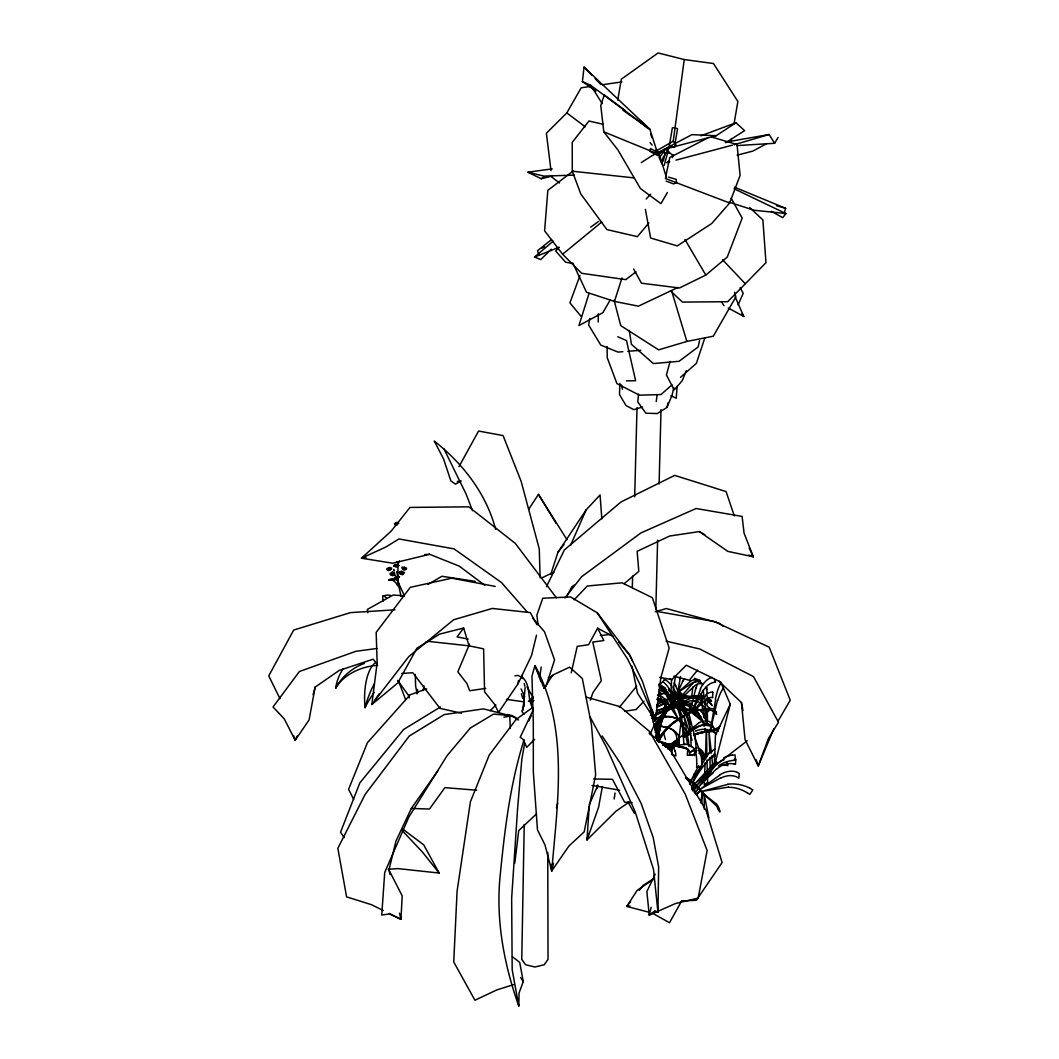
<?xml version="1.0" encoding="UTF-8"?>
<svg xmlns="http://www.w3.org/2000/svg" width="1059" height="1059" viewBox="0 0 1059 1059"><rect width="100%" height="100%" fill="white"/><g stroke="black" fill="none" stroke-linecap="round" stroke-linejoin="round"><path stroke-width="1.5" d="M704.261 809.116L704.195 794.488L716.48 804.033A7.585 4.117 63.6 0 1 719.657 810.85M522.921 710.496L525.158 687.556M532.465 702.355L532.505 699.205M551.13 864.396L551.713 870.975C557.391 803.265 569.385 727.957 534.901 665.674L531.962 676.277L533.299 722.304L533.339 772.077L537.456 829.766L545.014 844.989L551.713 870.975L568.908 846.035L584.197 831.818L595.661 774.804L591.465 724.859L582.304 678.475L569.61 667.196L552.626 675.099L544.247 688.284M655.19 874.191L646.864 891.585L649.246 915.148L655.058 910.753L657.957 912.355L658.645 866.95L653.178 837.444L641.119 803.357L620.415 763.367L602.108 735.952M598.203 322.002L598.348 313.821M524.231 824.471L521.756 959.401L525.595 964.762L534.901 966.986L544.194 964.762L548.033 959.401L547.755 852.442M524.139 739.659C510.173 783.541 504.759 829.422 500.205 875.065C495.638 919.821 503.885 963.915 518.791 1006.05L519.069 992.932L523.252 981.614L519.717 962.393L512.41 956.74M632.316 587.679L632.62 576.109M634.685 496.83L637.015 407.636M655.812 609.481L657.626 540.103M659.095 483.937L661.028 409.608M677.323 699.139L677.35 698.344M398.608 583.866L398.568 582.86A5.877 5.229 6.3 0 0 388.825 580.067A5.877 3.534 41.5 0 1 397.297 585.177A1.88 0.755 -82.9 0 0 397.8 585.759A1.999 0.953 76.2 0 1 398.912 586.434A1.999 0.953 76.2 0 1 398.541 584.793M619.833 383.437L619.502 394.557L625.988 405.544L633.719 409.634L642.628 407.027M704.619 775.148L704.261 784.865L707.65 782.363L707.399 776.101M678.832 745.999L678.898 743.974M711.979 730.736L712.191 731.385L706.882 731.187A53.863 41.129 -33.8 0 0 693.764 734.364M704.672 773.679L705.109 762.837M705.36 756.841L706.472 731.504L706.856 753.545M671.591 679.401L670.254 708.365L675.563 675.748M696.822 763.499L696.61 767.298L701.945 766.544L701.64 761.183M589.188 806.124L587.004 839.933L615.914 811.26L629.125 802.034M701.786 803.079L702.461 792.41L700.555 802.881M524.271 696.597L523.53 706.962L524.205 703.176M405.041 568.193L404.207 566.909L403.625 567.743L402.274 567.015L401.838 567.995C402.764 570.258 405.888 570.43 406.497 568.074L405.041 568.193L406.524 568.762L405.385 569.61M614.22 798.976L614.352 797.149M671.71 753.095L673.087 745.642L685.597 744.384M687.794 748.673L687.265 755.385L692.652 754.749M638.498 394.133L637.809 402.01L645.897 413.222L657.361 413.539L666.932 407.437L672.121 394.994L673.815 387.541M690.984 702.872L689.991 712.575L695.922 687.648M531.684 704.209L532.359 697.669M655.839 732.312C656.236 721.166 663.781 711.688 673.471 706.777L672.849 706.287L665.436 711.304L659.175 718.465M679.375 735.489L681.572 717.075L683.929 743.947M595.899 91.087L582.41 81.543L584.025 67.141L649.842 129.224L657.692 153.542M691.712 696.597L692.851 686.96M495.241 586.408L451.796 578.188L410.257 587.348L376.17 632.382L377.15 662.788L371.841 704.513L397.76 682.962L416.875 648.28L439.697 634.089L463.643 628.027L469.058 645.831L483.606 648.849L484.585 691.805L494.474 704.169L498.59 712.35L518.076 683.69L518.46 680.5M514.793 863.191L518.725 830.574L536.569 813.841M677.125 386.231L676.264 398.25L670.916 395.775M631.998 666.243L637.558 693.288L655.362 720.583L660.79 677.932L669.156 648.042L652.357 597.7L622.03 582.821L587.282 586.011L574.124 599.831M676.039 145.109L673.246 141.204L684.246 59.556L658.116 52.95L621.329 79.187L617.741 100.155M423.19 690.574L423.878 685.716M657.877 738.838L662.921 715.474M656.223 401.52L657.162 395.073M596.958 788.545L597.435 785.288M657.785 738.811L663 715.354M655.283 732.629C656.103 721.351 663.583 711.78 673.471 706.777M674.12 698.053L677.694 692.533L679.997 679.534M539.508 677.747L541.228 667.024M730.975 141.774L731.517 138.544M734.006 124.035L737.871 101.465L713.475 63.527L684.246 59.556M674.676 145.282L677.575 128.814L674.782 127.61L672.372 127.821L669.05 147.386M656.726 736.521L659.969 724.025L669.248 706.406L659.704 724.065L655.971 736.799M524.655 743.405L521.822 759.303L517.626 808.03L511.643 898.336L512.185 969.713L518.791 1006.05M602.386 786.546L598.573 807.329L587.004 839.933L588.38 833.539M656.726 735.965L659.956 723.84L669.275 706.3M377.07 663.967L373.125 659.214L339.251 670.413L315.158 687.106L309.069 719.961L295.196 740.254L284.262 718.876L273.023 706.962L299.406 671.499L355.864 651.298L377.057 648.465M715.646 699.536L710.192 731.134L717.406 700.476M589.823 318.534L588.592 324.954L600.744 345.062L618.019 352.091L622.891 351.694M673.458 745.536L667.276 743.961L663.384 744.609M658.049 734.019L662.643 715.474M665.661 176.853L669.817 157.473L707.465 138.133M699.536 340.561L698.172 346.915L679.11 361.291L653.337 363.555L631.402 344.281L629.271 330.421M571.251 672.849L577.234 646.347L588.592 644.719L597.647 628.199L613.254 636.578M672.399 157.539L673.074 154.548M668.348 150.444L664.178 165.336M656.805 737.011L661.385 718.055M551.713 870.975L553.486 863.257M663.344 161.087L665.224 153.065M395.073 524.893L395.828 522.524L396.463 523.517L394.451 523.596L396.265 525.423M397.509 524.734L396.794 524.152L396.609 524.907M387.581 570.099L388.19 567.823L391.698 568.087L391.168 568.895L389.302 567.492L387.779 569.226L386.906 568.604L387.038 569.782C388.812 572.337 392.373 568.101 391.234 568.815M589.042 293.409L578.929 325.563L602.889 312.67L610.275 299.843M390.122 874.641L388.957 869.955L395.947 841.098L411.329 808.441L437.764 770.899M536.516 635.188L531.525 655.534L518.076 683.69M655.945 735.436L659.678 723.615L669.023 706.128M651.179 907.285L649.246 915.148L675.616 903.486L698.172 898.125L707.134 850.509L685.226 794.118L649.551 731.517L620.044 706.671L586.434 697.193M674.437 696.2L674.676 695.247M556.465 807.845L557.669 803.079M656.395 736.918L660.167 722.463M666.932 407.437L668.15 402.751M670.122 361.371L666.429 375.032L674.212 389.924L682.181 380.777L686.378 370.663M313.093 694.73L315.158 687.106M718.452 680.699L721.007 682.751L730.247 704.248L714.375 766.186L747.217 740.784M661.518 163.165L663.066 157.579L668.375 149.345M661.557 718.201L662.577 713.792M662.735 713.965L663.715 709.729M666.521 699.853L663.874 709.914M665.979 702.501L666.667 700.078M663.04 714.07L666.958 700.211M663.702 712.707L667.647 697.788M663.781 712.561L666.68 702.369M655.031 730.101C656.951 719.948 664.019 711.092 673.312 706.922M784.203 212.991L785.646 208.319L734.522 187.191M572.893 263.201L586.527 292.244L614.458 301.418L621.964 277.935M395.153 565.612L395.523 564.46L397.866 565.758L398.091 564.818L395.153 565.612L394.451 564.791L394.279 566.115L393.63 565.837L395.801 566.909L396.251 566.274M550.826 574.203L557.961 552.242L586.157 509.856L600.056 494.977L601.843 518.87M704.764 338.112L696.385 363.343L680.527 377.322M691.871 788.743L693.711 783.17L691.765 787.115M654.991 728.632C657.136 718.77 664.589 711.079 672.849 706.287M655.005 728.235L657.679 721.232M590.3 700.158L593 692.546L601.366 680.672L592.762 642.085L603.815 640.536L597.647 628.199M579.988 275.525L569.914 302.861L581.126 316.416M645.394 209.364L650.623 238.01L677.31 245.913L711.727 223.515L729.651 202.997L740.109 175.357L737.038 144.54L711.926 137.101M656.117 731.359L661.875 718.028L668.759 705.982M523.371 707.28L521.849 711.238L523.94 714.388M696.557 681.784A10.286 7.665 -27.2 0 0 691.858 683.254L677.773 692.56L683.029 680.434M658.632 742.24C664.35 726.395 680.434 717.75 694.148 710.602C679.852 716.361 665.171 726.395 657.44 740.678M773.825 728.738L758.27 765.935L745.073 739.672L741.432 702.527L718.77 681.096L686.298 665.237L671.922 679.56L659.638 677.416M469.547 644.097L457.832 671.816L466.993 683.651L469.653 690.746L485.803 688.39M392.929 572.72L394.133 572.006L394.941 574.666C392.743 576.056 390.93 575.672 390.202 573.343L391.499 573.184L390.202 574.137L391.38 575.209M570.563 545.319L586.157 509.856M738.097 304.846L743.233 293.303L740.095 287.717M589.294 804.522L597.925 785.196M692.745 782.402L700.979 765.856M700.634 688.88L692.255 711.423L703.017 690.322M698.728 765.578L690.825 780.946L700.78 767.073M533.312 709.596L520.207 737.316L523.014 739.314L526.747 747.31L534.583 739.394M297.248 735.952L295.196 740.254L293.568 735.595M730.247 704.248L715.421 735.33L714.375 766.186L716.758 762.003M528.613 721.166L531.274 715.672M546.484 586.66L564.368 549.939L620.958 501.992L674.689 475.385L726.077 491.575L734.324 515.945M566.539 597.17L571.661 587.03L574.097 585.084M675.523 145.348L674.557 147.241L671.393 146.473L665.608 148.975L659.598 157.526M681.599 901.077L669.526 922.72L652.212 913.07M458.957 466.675L478.589 431.039L503.065 435.58L521.16 481.382L539.269 548.946L540.116 577.764M659.254 739.884L664.231 732.073L669.566 726.143M551.011 170.631L546.378 133.249L566.803 112.916L581.192 87.791L590.948 86.388M692.612 789.961L695.564 784.838L692.03 789.604M667.408 192.486L660.922 203.659L640.404 188.515L617.953 149.994L603.789 131.819L600.771 105.556L604.226 94.979L624.757 110.123M777.769 721.563L790.252 700.237L769.191 647.181L714.388 621.527L656.408 611.321M659.572 738.838C666.76 725.15 680.633 716.983 694.148 710.602M737.011 145.599L774.592 143.296L778.061 137.511M674.371 697.431L667.024 710.589L677.151 697.656M671.538 702.091L673.259 699.403M671.287 701.945L673.021 699.258M658.38 739.698C665.965 725.587 680.805 717.367 694.002 710.311M673.881 697.907L677.469 692.374L678.078 692.745L674.517 698.331L677.972 692.705M528.666 509.3L538.462 494.394L566.975 539.693M674.451 698.291L678.078 692.745M701.68 764.598L707.386 755.888M374.648 700.476L379.321 693.738M655.177 723.76L661.306 716.546L671.049 707.862L653.218 722M689.925 784.256L691.792 781.688L689.608 784.017M701.746 760.097L702.673 758.84M463.643 628.027L457.064 636.883L468.21 639.093M371.841 704.513L408.708 656.673L453.649 619.753L492.303 608.435L530.294 612.592L536.953 624.678M734.099 188.767L785.897 213.574L782.76 217.651L771.389 211.363M630.595 901.487L626.756 906.438L649.035 912.236M639.252 890.354L643.091 885.403L654.012 878.48M564.871 598.017L581.656 576.705L640.933 532.915L696.081 508.505L742.134 516.421L744.067 533.22L753.359 556.782L727.811 551.382L699.337 531.565L669.672 536.026L637.147 551.315L638.815 571.397L624.267 583.562M557.961 552.242L564.023 544.564M697.55 670.122L689.303 680.262L673.789 676.211M619.33 707.306L636.644 686.179M714.6 766.597L698.172 787.419L716.731 768.649M648.849 223.025L637.386 236.647L606.913 229.578L580.782 193.929L572.284 171.201L572.244 142.343L588.963 121.004L603.392 124.34M696.134 785.91L704.354 794.541L696.743 785.421A49.786 33.584 71.9 0 0 685.689 777.544M694.823 793.059L699.019 788.306L694.267 792.556M714.56 764.717L696.465 785.646L711.013 771.985M559.046 247.343L555.684 250.996L565.625 262.235L573.382 263.532M646.189 198.986L650.689 194.154M696.544 794.885L700.767 790.371L696.081 794.382M749.732 207.551L762.877 219.928L765.975 262.672L727.745 301.709L682.406 302.093L670.453 290.841M644.018 701.217L636.022 709.556L624.916 711.211M658.87 685.729L665.714 678.567M692.917 791.099L697.299 786.519L693.685 789.643M706.353 694.863L694.016 710.536L697.034 710.285M692.123 683.942L671.896 707.333L695.022 685.464A13.357 7.823 -58 0 1 702.369 684.021L703.269 684.458L699.099 680.884A14.839 7.995 -65.4 0 0 692.096 683.796M551.302 249.196L540.739 259.574L534.53 257.072L553.222 241.121M490.105 710.721L495.903 705.042M670.095 750.249L679.282 742.518L669.831 750.09M670.029 750.05L672.253 747.945M712.283 765.18L694.638 784.004L709.517 771.177M667.766 749.11L671.962 745.298L668.255 747.839M677.773 692.56L690.442 681.374M669.672 749.613L679.057 742.174M671.988 384.854L661.015 394.544L639.424 395.192L616.907 383.583L607.231 357.624L607.111 346.531M694.863 678.501L700.198 680.46L699.509 680.513M528.401 701.296L533.114 697.232M543.704 688.059L546.047 686.033L554.572 659.969L544.498 631.72L532.677 618.204M598.639 221.41L590.697 227.155M670.056 695.432L667.633 697.471L665.012 688.641M633.626 268.986L641.489 283.216L679.454 287.995L705.81 275.088L727.281 257.072L742.187 218.101L731.173 198.192M669.235 749.19L678.872 741.896M573.515 170.764L547.847 190.329L544.604 230.862L562.62 254.226L601.803 221.993M709.834 775.572L713.011 772.977M673.352 746.886L676.966 743.974M658.142 155.011L665.767 148.895L670.347 147.188M551.646 239.506L537.495 250.758L539.11 255.166M678.925 739.182L671.419 745.126L679.428 740.016M656.845 705.042L662.96 700.621M656.792 705.175L660.657 702.223M636.049 271.806L625.79 279.629L581.616 273.288L562.62 254.226M532.73 707.465L516.024 719.498L489.271 755.001L470.408 801.795L457.091 891.135L453.742 961.996L474.948 1000.265L496.658 989.966L513.867 984.566M673.378 723.045L686.113 714.944M552.216 168.871L527.938 172.207L541.202 178.759L543.717 176.972M664.84 745.96L667.408 744.146L664.549 745.735M679.11 738.48L670.215 744.742L698.384 723.376M682.658 736.455L695.114 727.877M672.266 693.897L674.901 692.189M654.29 878.692L637.147 890.381L626.756 906.438L630.012 906.041M719.749 775.162L699.933 789.365L721.06 777.663M673.511 156.242L665.767 148.895L716.202 135.698L735.939 122.738L744.649 130.654L725.746 142.687M682.976 735.992L700.515 725.508M641.211 162.609L652.013 155.726L691.937 134.652L716.202 135.698M669.381 161.008L666.68 162.676L669.778 161.828M440.478 706.962L403.625 729.479L359.875 782.826L340.521 832.281L344.188 837.576M427.995 584.422L441.907 576.268L475.16 581.365M670.916 695.538L667.633 697.471L667.144 692.586M541.692 248.309L544.498 246.668M720.372 726.196L712.138 730.975L716.043 733.755M656.355 150.881L673.246 141.204M461.102 480.932L455.489 484.148L450.869 480.918L443.575 458.971L434.269 441.047C462.929 463.643 486.28 493.6 495.625 529.328M396.622 566.366L395.523 566.168L397.297 566.737M397.827 523.649L398.806 523.093M651.762 716.361L662.841 710.946L669.434 708.881L655.931 712.985M683.637 737.567L690.839 733.543M766.862 143.547L752.856 151.093L737.09 155.196M656.673 707.121L667.898 701.892M708.67 697.934L694.016 710.536L709.596 708.431M656.58 707.227L666.27 702.646M542.618 577.499L553.963 572.085M672.147 694.956L677.019 692.626M652.092 716.758L667.805 709.993L656.196 713.819M678.038 287.399L638.458 306.157L614.458 301.418M703.878 794.766L704.539 794.329M650.385 715.394L653.072 714.15M548.337 677.826L552.785 675.801M695.154 731.134L696.465 730.564M403.453 574.243L402.486 574.56M665.661 747.085L670.797 744.927L665.343 746.688M534.53 257.072L558.953 247.303M689.806 698.556L673.153 706.525L680.911 705.307M700.859 135.817L735.939 122.738M656.421 710.841L665.833 707.611M656.673 710.774L666.455 707.465M426.671 688.866L410.151 694.77L367.407 742.716L348.583 789.299L353.666 799.426M719.22 728.618L712.138 730.975L716.241 732.947M734.589 292.191L735.846 296.944L713.276 336.219L686.867 341.422L658.605 349.854L620.759 325.642L614.061 300.253M734.033 144.752L769.125 134.506L774.592 143.296M655.296 611.745L666.349 608.528L719.061 623.036L722.873 626.094M663.344 744.927L669.182 744.808M663.106 745.126L666.985 744.49M657.493 695.181L662.444 693.685A9.121 4.607 69.4 0 1 668.6 697.669M662.603 744.808L666.495 744.173L673.405 745.854M662.788 745.073L666.68 744.437L673.153 746.052M682.909 704.632L668.573 709.424L683.598 705.241M675.986 160.121L732.457 145.162M670.559 700.767L673.339 700.025M541.202 178.759L552.242 176.032M484.81 585.296L459.302 566.168L429.663 554.281L392.783 563.242L361.476 558.186L391.3 531.009L409.979 507.42L468.766 506.837L515.283 543.373L556.385 597.753M530.956 701.362L533.921 700.661M714.004 756.417L715.262 756.152L714.322 753.651M668.348 699.615L672.544 698.808M504.587 715.129L507.817 714.521L512.913 715.884L517.07 719.696M503.912 717.221L510.359 716.003L515.468 717.367L518.539 719.974M677.707 698.993L691.964 696.398M691.421 751.334L696.213 750.474L696.001 747.839M668.547 699.602L673.352 698.755M725.309 142.21L769.125 134.506M681.85 698.556L694.744 696.729A26.449 20.73 24.5 0 1 703.507 698.212M727.89 784.335L701.64 791.417L728.38 787.128M514.939 675.88L517.904 675.417L522.961 677.76C531.3 686.153 526.786 698.94 532.955 708.352M602.333 84.733L621.858 81.914M652.291 718.479L665.264 716.639M732.351 755.186L734.972 754.829L735.528 760.23L733.199 760.296M425.956 641.913L429.226 641.476L469.468 645.884M652.397 718.584L665.965 716.797M676.754 698L696.081 695.935M600.4 635.532L610.01 634.526M676.555 698.185L686.232 697.206M689.449 696.875L695.869 696.425M404.909 569.649L402.751 569.252M700.052 710.02L707.611 709.358M711.966 731.067L706.896 731.504A53.559 40.904 -33.8 0 0 693.857 734.655M712.297 731.2L707.002 731.769A53.427 40.798 -33.8 0 0 693.989 734.92M712.191 731.385L707.121 731.835A53.546 40.891 -33.8 0 0 694.069 734.986M627.775 351.31L640.761 350.264M401.758 673.511L412.825 672.717L439.948 708.339L461.486 713.223M388.256 869.267L397.985 868.605L439.154 873.04L423.732 844.87L402.764 829.118M683.28 695.485L685.716 695.313L682.036 695.26M394.981 609.838L350.542 612.605L293.7 630.039L268.748 675.867L279.973 698.702M366.295 557.908L361.476 558.186L385.648 547.119L398.939 538.952L454.046 548.88L501.542 582.596L527.316 612.076M424.738 554.559L429.663 554.281M681.903 900.931L696.306 900.309L722.119 862.542L706.062 810.492L669.381 748.7L649.088 733.053M693.552 696.107L695.631 696.015A24.331 19.658 15.8 0 1 697.749 695.962M574.455 175.132L543.783 176.085L527.938 172.207M626.412 380.869L635.612 380.724L626.491 340.574L617.781 336.762M676.608 703.931L672.677 703.163M714.282 682.234L715.619 682.248L714.163 678.567M593.543 778.961L612.459 779.318L624.572 802.153L632.091 802.709M411.329 808.441L429.464 809.036L444.886 787.644L476.722 790.213M683.465 704.5L673.153 706.525L689.952 700.873A9.955 7.982 6.8 0 1 696.16 701.865M404.234 595.78L393.088 595.065L367.341 609.454L367.751 612.724M457.303 481.368L460.519 481.58M676.529 744.808L666.839 744.067L677.072 745.735M677.919 745.073L667.964 744.225L676.794 745.576M510.292 728.486L509.736 715.527L493.547 714.097L470.328 728.049L447.136 755.596L408.84 817.071L384.708 872.523L381.743 915.016L389.408 913.97L400.951 919.265L402.195 895.888L388.957 869.955M785.897 213.574L753.982 210.225L728.949 202.097M656.249 151.662L669.262 153.065M572.284 171.201L634.262 177.925M677.667 745.602L669.036 744.384L687.238 748.859M506.48 699.35L524.033 701.865M712.8 692.255L712.601 697.51M680.143 695.141L682.711 695.538L682.34 694.757M401.626 574.481L399.878 573.687L402.738 574.547L404.512 572.575L401.613 571.039L401.176 571.873L400.037 571.45L400.156 572.522M697.722 711.741L692.758 710.946L691.315 708.272M592.047 785.434L619.687 790.213M658.076 741.499L668.507 744.305L656.593 740.228M654.383 724.793L667.249 727.44M662.179 743.021L669.592 744.543L661.915 742.372M654.581 724.912L668.335 727.811M676.741 706.26L665.82 703.838L694.664 712.667M666.071 641.119L699.708 648.968L753.479 676.582L778.471 722.278L768.424 738.52L758.27 765.935L756.166 759.713M678.634 746.105L686.431 747.919M734.377 758.919L735.753 759.277L735.449 764.373L734.271 763.963M509.736 715.527L483.447 708.881L444.224 714.573L409.277 736.045L365.103 794.488L337.847 848.325L346.597 896.867L371.444 904.69L383.252 910.515M776.446 205.698L785.646 208.319M657.546 698.172L666.667 700.873L660.604 698.887M678.25 706.71L696.253 712.217M668.547 177.105L676.251 179.408L676.502 182.717L673.59 183.922L666.19 181.102M391.87 575.315L392.743 575.606M671.618 754.432L675.92 755.874L675.748 754.789M684.551 747.667L673.087 745.642L675.073 751.374M690.508 698.119L676.953 693.83L692.083 696.901L701.349 700.29A12.456 7.969 54.5 0 1 708.828 708.219M657.189 699.496L666.111 702.819L657.242 699.218M748.753 555.048L753.359 556.782L749.15 548.072M665.317 178.468L729.651 202.997M603.789 131.819L659.32 154.535L666.495 177.555M658.963 689.833L674.821 697.1L672.121 695.419M726.408 765.18L727.864 765.776L727.295 762.599M659.267 686.748L666.363 689.833M582.41 81.543L590.776 85.342L649.842 129.224L622.877 110.149M694.982 700.211L698.768 702.024A14.111 7.876 59.7 0 1 706.101 710.139M709.662 730.22L710.814 730.763L710.642 726.249L709.305 725.825A18.096 14.098 -32.9 0 0 695.035 727.692M737.117 772.355L739.195 773.361L738.891 778.193L736.985 777.054A19.883 14.919 -39.1 0 0 721.126 777.902M696.2 701.786L697.034 702.196L697.378 698.225L696.398 698.027A11.649 9.73 -13 0 0 689.78 698.463M708.021 698.649L711.317 700.264L711.37 701.495L707.822 699.708M389.143 913.427L400.951 919.265L399.495 913.162M658.367 155.805L649.604 151.225L650.663 148.551L656.937 152.112M669.195 691.275L676.264 694.876L668.295 689.806M749.613 788.121L752.856 789.842L749.798 794.409L747.111 792.595M659.889 688.257L668.083 692.89M679.322 695.326L683.77 697.722L683.174 696.928M728.208 307.997L743.762 316.416L735.158 296.891M658.923 684.551L665.621 688.218M699.337 531.565L704.87 534.742M657.639 700.198L665.542 704.857L657.599 699.774M597.25 612.83L627.828 659.386L639.662 683.73L655.362 720.583L642.509 681.493L629.708 655.111L597.25 612.83L570.589 596.932L542.751 598.242L536.86 615.173L538.065 624.797M699.456 681.731L695.842 679.984A8.644 6.328 -45.2 0 0 690.389 681.241M694.174 773.798L695.167 774.42M679.004 742.319L676.675 740.691L676.767 738.666A17.884 13.966 -21 0 0 667.355 727.268M702.488 719.683L691.117 712.005L707.306 725.508M706.234 722.37L718.24 731.412M566.803 112.916L585.27 126.828M551.818 177.131L559.549 182.982M692.851 747.508L694.479 748.792L690.508 752.578L689.449 751.308M640.351 122.063L648.055 128.576M659.082 691.924L661.412 693.897M639.715 120.342L647.499 127.067M659.532 691.977L661.743 693.949M710.549 728.499L715.977 733.477M689.806 707.65L690.706 708.524L687.317 709.596L686.457 708.643M584.025 67.141L591.809 75.163M595.145 78.604L600.718 84.402M696.345 785.884L704.089 794.713M696.173 785.831A49.296 33.306 72.1 0 0 687.265 779.093A49.548 33.438 72 0 1 696.094 785.738L703.864 794.647M722.49 259.654L745.099 283.547M401.665 829.991L422.395 852.032L439.154 873.04M618.681 642.072L629.708 655.111L632.554 661.054M704.354 794.541L696.597 785.685A49.469 33.411 72.1 0 0 685.623 777.783M712.76 726.633L713.62 727.692L711.198 722.807A17.765 11.543 -54.2 0 0 705.426 720.927M679.997 721.656L681.559 723.575L685.067 724.819L683.095 722.609A23.404 18.863 -18.9 0 0 665.952 716.969M741.777 313.941L743.762 316.416M650.107 142.581L652.132 145.176M521.121 688.906L524.708 696.769M655.878 150.034L659.32 154.535M665.462 699.721L678.303 719.127L668.481 697.855M715.963 713.594L716.625 714.468L715.99 711.807M710.814 703.772L712.164 705.612L709.093 702.196M666.23 690.627L682.737 716.413L669.116 688.946M397.694 680.434L408.959 696.041M683.664 712.442L684.644 713.806L688.522 714.865L687.278 713.25A23.986 18.969 -25.1 0 0 674.358 707.24M721.311 301.669L723.959 305.694M520.591 977.51L523.252 981.614M672.902 687.212L687.503 713.832L675.748 686.113M590.776 85.342L602.161 103.557M538.462 494.394L556.001 523.199M684.921 239.453L705.81 275.088M627.894 801.967L634.473 813.431M527.025 686.867L533.259 697.947M590.194 717.234L606.251 746.833L635.188 811.803L653.522 869.465L657.957 912.355M393.948 570.258L393.524 569.438L394.08 570.536M686.828 732.656L679.388 718.439L684.617 732.907M706.194 710.086L707.253 712.191L709.609 710.126L708.723 708.246M443.973 448.923L466 493.838L472.526 510.69M395.232 575.699A9.955 7.704 30.1 0 1 397.959 581.934L404.392 595.74M650.557 134.043L652.423 138.147M658.963 157.156L661.968 163.92M690.044 724.012L686.219 714.468L690.574 730.048M541.123 681.811L534.901 665.674L539.203 674.517L543.121 686.219M678.475 697.246L685.014 715.129L681.4 696.134M694.241 735.356L699.271 749.891M705.929 723.641L706.472 725.203M396.675 571.701A26.038 18.493 75.5 0 1 397.959 581.934L400.05 588.208M692.056 740.201L683.915 715.752L688.721 742.333M674.901 698.914L680.527 717.724L678.157 697.749M671.79 291.463L686.867 341.422M663.463 732.775L665.489 739.539M521.372 693.764L522.762 698.45M652.185 709.596L655.362 720.583M700.661 694.942L700.37 693.857L704.659 697.537M686.206 737.567L687.635 744.411M650.345 710.986L657.599 737.567M621.368 384.854L622.454 389.275M704.261 755.861L703.811 753.968A15.091 11.358 -30.3 0 0 697.484 747.813M524.231 683.465L524.84 686.192M397.959 561.839L397.959 581.934L401.03 596.469M703.745 724.833L704.05 726.302L706.724 723.932L706.578 722.741M741.432 702.527L742.994 710.589M694.479 735.846L688.774 713.184L690.746 735.806M417.061 693.897L415.618 685.822L415.247 674.411M661.279 700.317L661.491 701.654L657.586 699.311L657.533 697.974M521.902 675.404L522.352 678.567M708.842 817.839L704.195 794.488L716.4 805.806A3.137 1.734 58.3 0 1 717.631 808.692L719.829 811.975L719.71 810.876M694.81 752.565L695.075 754.551L689.621 755.08L689.608 753.121M417.471 689.449L417.868 692.612M711.41 753.055L708.961 731.253L709.821 753.227M711.741 756.126L712.654 765.286M702.898 708.881L703.798 717.658M704.857 728.539L705.162 731.729L705.135 728.539M705.4 706.154L706.724 720.213M706.393 686.973L706.578 690.005M709.98 757.9L710.165 766.888M704.751 700.198L704.844 703.613M694.452 755.649L694.439 754.749A8.843 7.188 -25.9 0 0 694.28 753.214M707.28 710.92L707.505 720.199M707.227 770.939L706.988 760.018M705.042 718.915L704.884 706.221M398.422 681.096A37.131 2.224 70.1 0 1 405.544 699.549M409.065 694.85A40.414 3.045 86.9 0 1 409.303 698M374.158 692.467A37.131 13.118 -54.2 0 0 365.117 707.69A37.131 15.197 89.5 0 1 375.071 663.027M365.117 707.69A40.414 16.097 -72.1 0 1 374.383 683.783M343.222 668.745A37.131 29.493 -64.2 0 0 335.663 688.204A37.131 23.113 -19.6 0 1 372.927 665.846M374.277 665.687A37.131 23.113 -19.6 0 1 377.626 665.449M335.663 688.204A40.414 29.917 -38.9 0 1 364.389 663.424M382.987 601.313A37.131 1.39 81.5 0 1 383.173 596.204A40.414 10.14 79.4 0 1 386.839 598.335M383.173 596.204A37.131 19.234 77 0 1 390.44 595.41M397.099 561.627A8.962 4.527 -65.5 0 1 397.959 564.937A11.715 8.234 -40 0 1 399.442 560.886M397.085 562.104A10.127 7.995 24.8 0 1 397.959 564.937A8.472 4.302 65.4 0 1 398.316 561.694M397.866 561.813A13.145 1.072 86.7 0 1 397.959 564.937M394.438 577.486A11.649 6.023 -64.7 0 1 397.959 581.934A13.185 7.056 36.4 0 1 399.534 576.692M397.959 581.934A7.916 5.004 -46 0 1 398.978 576.89M388.825 580.067A6.407 4.977 28.8 0 1 394.517 580.61M685.425 777.968A49.27 33.292 72.2 0 1 696.385 785.778M694.082 734.814A53.85 41.129 -33.8 0 1 707.187 731.65M702.514 758.734A17.394 12.139 -50.3 0 1 711.926 751.533M709.556 758.376A14.892 10.603 -40.4 0 1 713.991 756.55M692.824 782.429A123.625 95.231 -27.3 0 1 710.073 758.019M707.174 755.795A17.526 13.635 -34.2 0 1 715.407 748.885M710.192 758.085A14.826 11.424 -25.7 0 1 715.05 754.299M712.151 764.889A18.109 11.728 -54.2 0 1 715.844 762.268M721.113 765.075A15.832 10.894 -46.9 0 1 726.368 765.26M718.439 765.882A23.682 18.453 -26 0 1 733.172 760.455M723.707 757.82A26.104 20.134 -34 0 1 732.365 755.027M714.335 766.412A18.916 14.283 -38.6 0 1 723.946 759.78M716.969 768.847A16.454 12.549 -30.2 0 1 734.218 764.055M719.657 774.897A21.908 15.342 -45.2 0 1 737.157 772.315M727.837 784.216A31.558 24.781 17.3 0 1 749.679 788.028M728.407 787.261A29.639 24.013 27 0 1 747.045 792.688M668.269 727.957A19.856 16.295 -14.8 0 1 679.388 737.686M665.304 716.361A21.392 16.653 -27 0 1 680.063 721.603M660.803 702.421A33.067 25.403 -28.3 0 1 665.767 699.589M668.361 698.424A33.067 25.403 -28.3 0 1 671.035 697.444M662.881 700.449A31.015 23.55 -35.9 0 1 665.264 699.152M667.713 698.04A31.015 23.55 -35.9 0 1 670.188 697.1M665.833 707.359A21.974 16.759 -31.7 0 1 671.26 706.83M672.995 706.935A21.974 16.759 -31.7 0 1 677.773 708.087M679.19 708.736A21.974 16.759 -31.7 0 1 683.69 712.416M666.482 707.703A23.986 18.969 -25.1 0 1 670.453 707.174M666.283 702.488A11.596 7.678 -48.6 0 1 667.925 702.117M672.147 702.792A11.596 7.678 -48.6 0 1 672.69 703.15M671.128 701.508A14.111 10.325 -42.6 0 1 675.086 702.091M614.511 797.175A10.815 1.761 -84.5 0 1 615.054 792.992M700.687 696.173A18.797 1.747 84.1 0 1 701.76 702.316M702.117 704.976A18.797 1.747 84.1 0 1 702.607 709.08M703.322 691.355A29.718 2.687 84.5 0 1 704.209 697.921A16.216 13.171 2.8 0 0 696.094 695.763M704.487 700.198A29.718 2.687 84.5 0 1 704.99 704.831M706.671 687.437A27.494 1.536 89.3 0 1 707.028 693.129M707.147 695.525A27.494 1.536 89.3 0 1 707.412 703.758M715.381 699.218A23.88 5.427 -81 0 1 721.457 682.393M717.658 700.78A21.273 6.182 -77.4 0 1 723.562 688.032M698.397 750.262A14.972 12.126 -23.9 0 1 705.175 756.894M695.022 751.202A18.255 15.038 -17.3 0 1 696.385 751.731M698.861 753.081A18.255 15.038 -17.3 0 1 703.388 758.019L704.275 759.925L702.435 755.014A18.413 14.098 -25 0 0 698.199 750.474M698.358 723.165A17.765 11.543 -54.2 0 1 704.288 721.02M700.529 725.706A15.911 10.815 -48.2 0 1 706.366 724.21M707.452 724.237A15.911 10.815 -48.2 0 1 712.786 726.606M696.544 730.736A16.084 12.602 -23.2 0 1 709.609 730.3M685.557 744.239A14.164 9.61 49.1 0 1 692.917 747.363M684.564 747.839A11.953 7.175 60.6 0 1 689.356 751.453M675.033 750.646A9.663 0.927 84.4 0 1 675.788 753.955M694.611 712.786A19.353 15.766 20.4 0 1 701.442 717.287M696.345 712.058A17.963 14.257 10.5 0 1 699.033 713.594M699.88 696.173A24.331 19.658 15.8 0 1 704.076 697.074M705.665 698.94A26.449 20.73 24.5 0 1 707.769 699.814M706.525 699.469A16.216 13.171 2.8 0 1 709.199 702.143M695.869 696.597A18.334 14.852 12.4 0 1 697.404 696.756M698.953 697.021A18.334 14.852 12.4 0 1 703.401 698.45M706.141 699.893A18.334 14.852 12.4 0 1 710.695 703.838M674.954 691.964A11.172 4.157 -69.3 0 1 677.032 693.38M678.303 692.467A12.245 6.738 -66.6 0 1 682.406 694.664M658.274 695.22A9.902 5.348 56.2 0 1 665.356 699.84M672.465 696.067A17.593 2.581 83.2 0 1 674.636 698.622M677.416 699.244A15.607 0.927 87.6 0 1 677.482 698.027M678.025 696.385A15.607 0.927 87.6 0 1 678.131 696.729M678.819 743.881A12.655 0.821 -88.7 0 1 679.362 734.589M659.122 684.021A21.961 11.689 60.8 0 1 666.151 690.759M662.775 681.678A20.624 10.166 68.6 0 1 669.222 688.76M688.509 742.981A15.911 2.568 85.7 0 1 688.932 746.555M689.224 750.262A15.911 2.568 85.7 0 1 689.343 752.75M694.572 749.891A16.335 3.27 79 0 1 695.008 752.777M680.235 694.585A13.171 1.522 85.5 0 1 681.374 695.26M674.609 695.008A15.051 3.045 80.5 0 1 677.231 695.128M699.403 749.706A14.985 4.21 75.5 0 1 701.799 761.395M695.498 750.937A14.548 3.958 81.1 0 1 696.676 763.235M670.016 678.872A20.399 7.731 74.6 0 1 671.658 680.09M674.199 683.068A20.399 7.731 74.6 0 1 675.854 685.755M664.178 679.269A22.027 9.332 68.8 0 1 671.896 686.153M694.519 735.29A15.647 1.959 84.4 0 1 696.134 748.025M690.693 737.236A17.725 0.821 87.9 0 1 691.183 746.899M695.975 688.535A25.879 4.13 -82.8 0 1 697.312 684.379M698.199 682.367A25.879 4.13 -82.8 0 1 699.483 680.672M694.161 679.388A27.918 2.687 -87 0 1 694.876 678.289M700.33 688.694A17.421 9.253 -65.6 0 1 712.323 677.429M703.269 690.534A15.011 8.565 -59 0 1 714.256 682.34M709.583 708.286A7.069 5.613 24.4 0 1 716.109 711.754M708.974 709.623A9.041 6.553 37.4 0 1 715.831 713.66M706.194 694.678A7.929 5.626 -47.5 0 1 712.839 692.162M708.749 698.08A4.871 3.945 -21.2 0 1 712.548 697.603M658.473 694.956A17.05 7.81 -71.8 0 1 661.478 700.065M674.371 697.299A19.578 5.52 -78.3 0 1 677.482 694.572M677.138 697.881A17.037 6.844 -72.5 0 1 683.201 696.848M682.962 704.434A32.18 15.316 -65.3 0 1 691.223 708.431M685.08 705.056A33.239 18.678 -63.5 0 1 691.765 705.824M650.186 734.694A20.756 7.506 -74.2 0 1 655.203 724.012M683.426 704.367A11.861 7.506 58.4 0 1 689.886 707.452M680.963 705.453A13.754 6.579 63 0 1 686.417 708.895M706.657 722.781A11.94 6.222 65 0 0 700.542 710.841L689.435 703.242L675.536 696.001L687.701 704.275L697.351 712.469A13.595 5.851 68.4 0 1 703.653 724.806M679.865 678.766A12.139 2.436 -84.9 0 1 680.54 676.516M683.121 680.911A10.259 3.177 -74.6 0 1 684.511 678.62M388.852 569.358L390.03 569.212L388.852 569.358M396.94 522.391L396.463 523.45L397.932 523.517L396.94 522.391M403.36 568.418L404.551 568.829L403.36 568.418M392.346 573.819C391.936 575.831 394.914 573.263 392.346 573.819M398.952 565.546L397.906 565.718L398.952 565.546M401.705 572.734C400.315 574.296 404.22 573.184 401.705 572.734M397.999 566.274L397.204 566.764L397.999 566.274M392.386 572.032L391.618 573.303L392.995 572.813L392.386 572.032M400.249 572.535L399.375 572.403L400.355 573.594L400.249 572.535"/></g></svg>
